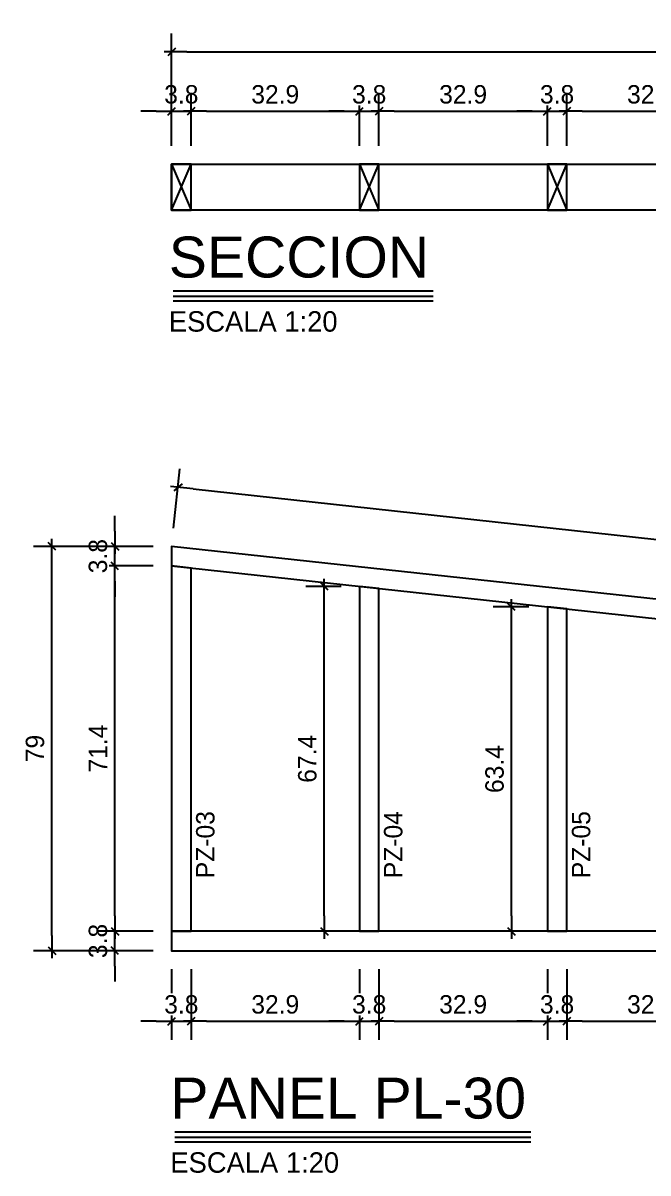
# Model space of a CAD drawing. Header units: millimetres. Extents: x 19458 to 19801, y 4351 to 4752.
# Drawn here: x 19611.325 to 19612.547, y 4506.953 to 4509.2 of the extents above; entities that cross this region are included whole.
import ezdxf
from ezdxf.enums import TextEntityAlignment as Align

# ---------------------------------------------------------------- set-up
doc = ezdxf.new("R2010")
doc.units = ezdxf.units.MM
for name, color, linetype in [('0 @ 0.2', 7, 'Continuous'), ('PANELES PARED', 2, 'Continuous'), ('TEXTO @ 0.2', 2, 'Continuous'), ('TEXTOS TITULOS @ 0.2', 3, 'Continuous')]:
    doc.layers.add(name, color=color, linetype=linetype)
doc.styles.add('century gothic', font='GOTHIC.TTF')
doc.styles.add('NOTAS', font='GOTHIC.TTF')
doc.styles.add('SMCtitulos', font='sanss___.ttf')
doc.dimstyles.new('ANOTATIVE CM SMCONSTRUCCIONES', dxfattribs={"dimscale": 0, "dimtxt": 0.18, "dimasz": 0.15, "dimexe": 0.18, "dimexo": 0.18, "dimgap": 0.07, "dimtad": 1, "dimdec": 1, "dimlfac": 100, "dimdsep": 46, "dimtxsty": 'century gothic', "dimblk1": 'FLECHA1', "dimblk2": 'FLECHA1', "dimsah": 1, "dimcen": 0.18, "dimdle": 0.075, "dimclrd": 1, "dimclre": 1, "dimclrt": 2, "dimaunit": 1, "dimadec": 0, "dimazin": 2, "dimtfac": 0.75, "dimtdec": 1, "dimtix": 1, "dimtmove": 2, "dimatfit": 3, "dimfxl": 0.09, "dimtvp": 1.5, "dimtfill": 1, "dimtolj": 1, "dimtzin": 0, "dimarcsym": 0})

# ---------------------------------------------------------------- blocks, each defined once
blk = doc.blocks.new('PL8')
at = {"layer": 'PANELES PARED'}
for points in [[(19479.1545, 4492.6112), (19479.1545, 4492.6495), (19476.912, 4492.8933), (19476.912, 4492.8551)], [(19476.912, 4492.1411), (19476.95, 4492.1411), (19476.95, 4492.851), (19476.912, 4492.8551)], [(19477.2794, 4492.1411), (19477.3174, 4492.1411), (19477.3174, 4492.811), (19477.2794, 4492.8152)], [(19477.6468, 4492.1411), (19477.6848, 4492.1411), (19477.6848, 4492.7711), (19477.6468, 4492.7752)], [(19478.0142, 4492.1411), (19478.0522, 4492.1411), (19478.0522, 4492.7311), (19478.0142, 4492.7352)], [(19478.3816, 4492.1411), (19478.4196, 4492.1411), (19478.4196, 4492.6912), (19478.3816, 4492.6953)], [(19478.7491, 4492.1411), (19478.7871, 4492.1411), (19478.7871, 4492.6512), (19478.7491, 4492.6553)], [(19479.1165, 4492.1411), (19479.1545, 4492.1411), (19479.1545, 4492.6112), (19479.1165, 4492.6154)], [(19476.912, 4492.1411), (19476.912, 4492.1031), (19479.1545, 4492.1031), (19479.1545, 4492.1411)]]:
    blk.add_lwpolyline(points, close=True, dxfattribs=at)
blk = doc.blocks.new('*U46')
at = {"color": 2}
blk.add_line((0, 0.052), (3.483, 0.052), dxfattribs=at)
at = {"color": 250}
blk.add_line((0, 0), (3.483, 0), dxfattribs=at)
at = {"color": 7}
blk.add_line((0, -0.047), (3.483, -0.047), dxfattribs=at)
at = {"color": 0, "linetype": 'ByBlock', "lineweight": -2, "style": 'NOTAS'}
for tag, p in [('1TITLE', (0.027, 1.014)), ('2TITLE', (-0.043, 0.181))]:
    blk.add_attdef(tag, p, '', height=0.3, dxfattribs=at)
blk.add_attdef('SCALE', text='', height=0.18, dxfattribs=at).set_placement((-0.043, -0.148), align=Align.TOP_LEFT)
blk = doc.blocks.new('FLECHA1')
at = {"color": 1}
blk.add_line((-1, 0), (0.496, 0), dxfattribs=at)
at = {"color": 4}
blk.add_line((-0.246, -0.248), (0.248, 0.25), dxfattribs=at)
blk = doc.blocks.new('*D1063')
at = {"color": 1, "lineweight": -2, "transparency": 16777216}
for p, q in [((19611.5043, 4507.4553), (19611.5043, 4507.4853)), ((19611.5793, 4507.4253), (19611.4683, 4507.4253)), ((19611.5043, 4507.3873), (19611.5043, 4507.4253)), ((19611.5793, 4507.3873), (19611.4683, 4507.3873)), ((19611.5043, 4507.3573), (19611.5043, 4507.3273))]:
    blk.add_line(p, q, dxfattribs=at)
at = {"layer": 'Defpoints', "color": 0, "transparency": 16777216}
for p in [(19611.5043, 4507.4253), (19611.6153, 4507.4253), (19611.6153, 4507.3873)]:
    blk.add_point(p, dxfattribs=at)
at = {"color": 1, "lineweight": -2, "transparency": 16777216, "xscale": 0.03, "yscale": 0.03, "zscale": 0.03}
for p, rotation in [((19611.5043, 4507.4253), 270), ((19611.5043, 4507.3873), 90)]:
    blk.add_blockref('FLECHA1', p, dxfattribs=dict(at, rotation=rotation))
at = {"color": 2, "transparency": 16777216, "insert": (19611.4714, 4507.4063), "char_height": 0.036, "attachment_point": 5, "rotation": 90, "style": 'century gothic', "bg_fill": 3, "box_fill_scale": 1.1, "bg_fill_color": 256, "bg_fill_true_color": 13158600, "bg_fill_transparency": 0}
blk.add_mtext('\\A1;3.8', dxfattribs=at)
blk = doc.blocks.new('*D1064')
at = {"color": 1, "lineweight": -2, "transparency": 16777216}
for p, q in [((19611.5793, 4508.1392), (19611.4683, 4508.1392)), ((19611.5043, 4507.4553), (19611.5043, 4508.1092)), ((19611.5793, 4507.4253), (19611.4683, 4507.4253))]:
    blk.add_line(p, q, dxfattribs=at)
at = {"layer": 'Defpoints', "color": 0, "transparency": 16777216}
for p in [(19611.5043, 4508.1392), (19611.6153, 4508.1392), (19611.6153, 4507.4253)]:
    blk.add_point(p, dxfattribs=at)
at = {"color": 1, "lineweight": -2, "transparency": 16777216, "xscale": 0.03, "yscale": 0.03, "zscale": 0.03}
for p, rotation in [((19611.5043, 4508.1392), 90), ((19611.5043, 4507.4253), 270)]:
    blk.add_blockref('FLECHA1', p, dxfattribs=dict(at, rotation=rotation))
at = {"color": 2, "transparency": 16777216, "insert": (19611.4714, 4507.7823), "char_height": 0.036, "attachment_point": 5, "rotation": 90, "style": 'century gothic', "bg_fill": 3, "box_fill_scale": 1.1, "bg_fill_color": 256, "bg_fill_true_color": 13158600, "bg_fill_transparency": 0}
blk.add_mtext('\\A1;71.4', dxfattribs=at)
blk = doc.blocks.new('*D1065')
at = {"color": 1, "lineweight": -2, "transparency": 16777216}
for p, q in [((19611.5043, 4508.2075), (19611.5043, 4508.2375)), ((19611.5793, 4508.1775), (19611.4683, 4508.1775)), ((19611.5043, 4508.1392), (19611.5043, 4508.1775)), ((19611.5793, 4508.1392), (19611.4683, 4508.1392)), ((19611.5043, 4508.1092), (19611.5043, 4508.0792))]:
    blk.add_line(p, q, dxfattribs=at)
at = {"layer": 'Defpoints', "color": 0, "transparency": 16777216}
for p in [(19611.5043, 4508.1775), (19611.6153, 4508.1775), (19611.6153, 4508.1392)]:
    blk.add_point(p, dxfattribs=at)
at = {"color": 1, "lineweight": -2, "transparency": 16777216, "xscale": 0.03, "yscale": 0.03, "zscale": 0.03}
for p, rotation in [((19611.5043, 4508.1775), 270), ((19611.5043, 4508.1392), 90)]:
    blk.add_blockref('FLECHA1', p, dxfattribs=dict(at, rotation=rotation))
at = {"color": 2, "transparency": 16777216, "insert": (19611.4714, 4508.1584), "char_height": 0.036, "attachment_point": 5, "rotation": 90, "style": 'century gothic', "bg_fill": 3, "box_fill_scale": 1.1, "bg_fill_color": 256, "bg_fill_true_color": 13158600, "bg_fill_transparency": 0}
blk.add_mtext('\\A1;3.8', dxfattribs=at)
blk = doc.blocks.new('*D1066')
at = {"color": 1, "lineweight": -2, "transparency": 16777216}
for p, q in [((19611.5793, 4508.1775), (19611.3452, 4508.1775)), ((19611.3812, 4507.4173), (19611.3812, 4508.1475)), ((19611.5793, 4507.3873), (19611.3452, 4507.3873))]:
    blk.add_line(p, q, dxfattribs=at)
at = {"layer": 'Defpoints', "color": 0, "transparency": 16777216}
for p in [(19611.3812, 4508.1775), (19611.6153, 4508.1775), (19611.6153, 4507.3873)]:
    blk.add_point(p, dxfattribs=at)
at = {"color": 1, "lineweight": -2, "transparency": 16777216, "xscale": 0.03, "yscale": 0.03, "zscale": 0.03}
for p, rotation in [((19611.3812, 4508.1775), 90), ((19611.3812, 4507.3873), 270)]:
    blk.add_blockref('FLECHA1', p, dxfattribs=dict(at, rotation=rotation))
at = {"color": 2, "transparency": 16777216, "insert": (19611.3483, 4507.7824), "char_height": 0.036, "attachment_point": 5, "rotation": 90, "style": 'century gothic', "bg_fill": 3, "box_fill_scale": 1.1, "bg_fill_color": 256, "bg_fill_true_color": 13158600, "bg_fill_transparency": 0}
blk.add_mtext('\\A1;79', dxfattribs=at)
blk = doc.blocks.new('*D1067')
at = {"color": 1, "lineweight": -2, "transparency": 16777216}
for p, q in [((19611.6153, 4507.3513), (19611.6153, 4507.2133)), ((19611.6533, 4507.3513), (19611.6533, 4507.2133)), ((19611.5853, 4507.2493), (19611.5553, 4507.2493)), ((19611.6153, 4507.2493), (19611.6533, 4507.2493)), ((19611.6833, 4507.2493), (19611.7133, 4507.2493))]:
    blk.add_line(p, q, dxfattribs=at)
at = {"layer": 'Defpoints', "color": 0, "transparency": 16777216}
for p in [(19611.6153, 4507.3873), (19611.6533, 4507.3873), (19611.6533, 4507.2493)]:
    blk.add_point(p, dxfattribs=at)
at = {"color": 1, "lineweight": -2, "transparency": 16777216, "xscale": 0.03, "yscale": 0.03, "zscale": 0.03}
blk.add_blockref('FLECHA1', (19611.6153, 4507.2493), dxfattribs=at)
at = {"color": 1, "lineweight": -2, "transparency": 16777216, "xscale": 0.03, "yscale": 0.03, "zscale": 0.03, "rotation": 180}
blk.add_blockref('FLECHA1', (19611.6533, 4507.2493), dxfattribs=at)
at = {"color": 2, "transparency": 16777216, "insert": (19611.6343, 4507.2822), "char_height": 0.036, "attachment_point": 5, "style": 'century gothic', "bg_fill": 3, "box_fill_scale": 1.1, "bg_fill_color": 256, "bg_fill_true_color": 13158600, "bg_fill_transparency": 0}
blk.add_mtext('\\A1;3.8', dxfattribs=at)
blk = doc.blocks.new('*D1068')
at = {"color": 1, "lineweight": -2, "transparency": 16777216}
for p, q in [((19611.6533, 4507.3513), (19611.6533, 4507.2133)), ((19611.9827, 4507.3513), (19611.9827, 4507.2133)), ((19611.6833, 4507.2493), (19611.9527, 4507.2493))]:
    blk.add_line(p, q, dxfattribs=at)
at = {"layer": 'Defpoints', "color": 0, "transparency": 16777216}
for p in [(19611.6533, 4507.3873), (19611.9827, 4507.3873), (19611.9827, 4507.2493)]:
    blk.add_point(p, dxfattribs=at)
at = {"color": 1, "lineweight": -2, "transparency": 16777216, "xscale": 0.03, "yscale": 0.03, "zscale": 0.03, "rotation": 180}
blk.add_blockref('FLECHA1', (19611.6533, 4507.2493), dxfattribs=at)
at = {"color": 1, "lineweight": -2, "transparency": 16777216, "xscale": 0.03, "yscale": 0.03, "zscale": 0.03}
blk.add_blockref('FLECHA1', (19611.9827, 4507.2493), dxfattribs=at)
at = {"color": 2, "transparency": 16777216, "insert": (19611.818, 4507.2822), "char_height": 0.036, "attachment_point": 5, "style": 'century gothic', "bg_fill": 3, "box_fill_scale": 1.1, "bg_fill_color": 256, "bg_fill_true_color": 13158600, "bg_fill_transparency": 0}
blk.add_mtext('\\A1;32.9', dxfattribs=at)
blk = doc.blocks.new('*D1069')
at = {"color": 1, "lineweight": -2, "transparency": 16777216}
for p, q in [((19611.9827, 4507.3513), (19611.9827, 4507.2133)), ((19612.0207, 4507.3513), (19612.0207, 4507.2133)), ((19611.9527, 4507.2493), (19611.9227, 4507.2493)), ((19611.9827, 4507.2493), (19612.0207, 4507.2493)), ((19612.0507, 4507.2493), (19612.0807, 4507.2493))]:
    blk.add_line(p, q, dxfattribs=at)
at = {"layer": 'Defpoints', "color": 0, "transparency": 16777216}
for p in [(19611.9827, 4507.3873), (19612.0207, 4507.3873), (19612.0207, 4507.2493)]:
    blk.add_point(p, dxfattribs=at)
at = {"color": 1, "lineweight": -2, "transparency": 16777216, "xscale": 0.03, "yscale": 0.03, "zscale": 0.03}
blk.add_blockref('FLECHA1', (19611.9827, 4507.2493), dxfattribs=at)
at = {"color": 1, "lineweight": -2, "transparency": 16777216, "xscale": 0.03, "yscale": 0.03, "zscale": 0.03, "rotation": 180}
blk.add_blockref('FLECHA1', (19612.0207, 4507.2493), dxfattribs=at)
at = {"color": 2, "transparency": 16777216, "insert": (19612.0017, 4507.2822), "char_height": 0.036, "attachment_point": 5, "style": 'century gothic', "bg_fill": 3, "box_fill_scale": 1.1, "bg_fill_color": 256, "bg_fill_true_color": 13158600, "bg_fill_transparency": 0}
blk.add_mtext('\\A1;3.8', dxfattribs=at)
blk = doc.blocks.new('*D1070')
at = {"color": 1, "lineweight": -2, "transparency": 16777216}
for p, q in [((19612.0207, 4507.3513), (19612.0207, 4507.2133)), ((19612.3501, 4507.3513), (19612.3501, 4507.2133)), ((19612.0507, 4507.2493), (19612.3201, 4507.2493))]:
    blk.add_line(p, q, dxfattribs=at)
at = {"layer": 'Defpoints', "color": 0, "transparency": 16777216}
for p in [(19612.0207, 4507.3873), (19612.3501, 4507.3873), (19612.3501, 4507.2493)]:
    blk.add_point(p, dxfattribs=at)
at = {"color": 1, "lineweight": -2, "transparency": 16777216, "xscale": 0.03, "yscale": 0.03, "zscale": 0.03, "rotation": 180}
blk.add_blockref('FLECHA1', (19612.0207, 4507.2493), dxfattribs=at)
at = {"color": 1, "lineweight": -2, "transparency": 16777216, "xscale": 0.03, "yscale": 0.03, "zscale": 0.03}
blk.add_blockref('FLECHA1', (19612.3501, 4507.2493), dxfattribs=at)
at = {"color": 2, "transparency": 16777216, "insert": (19612.1854, 4507.2822), "char_height": 0.036, "attachment_point": 5, "style": 'century gothic', "bg_fill": 3, "box_fill_scale": 1.1, "bg_fill_color": 256, "bg_fill_true_color": 13158600, "bg_fill_transparency": 0}
blk.add_mtext('\\A1;32.9', dxfattribs=at)
blk = doc.blocks.new('*D1071')
at = {"color": 1, "lineweight": -2, "transparency": 16777216}
for p, q in [((19612.3501, 4507.3513), (19612.3501, 4507.2133)), ((19612.3881, 4507.3513), (19612.3881, 4507.2133)), ((19612.3201, 4507.2493), (19612.2901, 4507.2493)), ((19612.3501, 4507.2493), (19612.3881, 4507.2493)), ((19612.4181, 4507.2493), (19612.4481, 4507.2493))]:
    blk.add_line(p, q, dxfattribs=at)
at = {"layer": 'Defpoints', "color": 0, "transparency": 16777216}
for p in [(19612.3501, 4507.3873), (19612.3881, 4507.3873), (19612.3881, 4507.2493)]:
    blk.add_point(p, dxfattribs=at)
at = {"color": 1, "lineweight": -2, "transparency": 16777216, "xscale": 0.03, "yscale": 0.03, "zscale": 0.03}
blk.add_blockref('FLECHA1', (19612.3501, 4507.2493), dxfattribs=at)
at = {"color": 1, "lineweight": -2, "transparency": 16777216, "xscale": 0.03, "yscale": 0.03, "zscale": 0.03, "rotation": 180}
blk.add_blockref('FLECHA1', (19612.3881, 4507.2493), dxfattribs=at)
at = {"color": 2, "transparency": 16777216, "insert": (19612.3691, 4507.2822), "char_height": 0.036, "attachment_point": 5, "style": 'century gothic', "bg_fill": 3, "box_fill_scale": 1.1, "bg_fill_color": 256, "bg_fill_true_color": 13158600, "bg_fill_transparency": 0}
blk.add_mtext('\\A1;3.8', dxfattribs=at)
blk = doc.blocks.new('*D1072')
at = {"color": 1, "lineweight": -2, "transparency": 16777216}
for p, q in [((19612.3881, 4507.3513), (19612.3881, 4507.2133)), ((19612.7175, 4507.3513), (19612.7175, 4507.2133)), ((19612.4181, 4507.2493), (19612.6875, 4507.2493))]:
    blk.add_line(p, q, dxfattribs=at)
at = {"layer": 'Defpoints', "color": 0, "transparency": 16777216}
for p in [(19612.3881, 4507.3873), (19612.7175, 4507.3873), (19612.7175, 4507.2493)]:
    blk.add_point(p, dxfattribs=at)
at = {"color": 1, "lineweight": -2, "transparency": 16777216, "xscale": 0.03, "yscale": 0.03, "zscale": 0.03, "rotation": 180}
blk.add_blockref('FLECHA1', (19612.3881, 4507.2493), dxfattribs=at)
at = {"color": 1, "lineweight": -2, "transparency": 16777216, "xscale": 0.03, "yscale": 0.03, "zscale": 0.03}
blk.add_blockref('FLECHA1', (19612.7175, 4507.2493), dxfattribs=at)
at = {"color": 2, "transparency": 16777216, "insert": (19612.5528, 4507.2822), "char_height": 0.036, "attachment_point": 5, "style": 'century gothic', "bg_fill": 3, "box_fill_scale": 1.1, "bg_fill_color": 256, "bg_fill_true_color": 13158600, "bg_fill_transparency": 0}
blk.add_mtext('\\A1;32.9', dxfattribs=at)
blk = doc.blocks.new('*D1083')
at = {"color": 1, "lineweight": -2, "transparency": 16777216}
for p, q in [((19611.6192, 4508.2133), (19611.6317, 4508.3288)), ((19611.6577, 4508.2897), (19613.8405, 4508.0523)), ((19613.8617, 4507.9694), (19613.8743, 4508.0849))]:
    blk.add_line(p, q, dxfattribs=at)
at = {"layer": 'Defpoints', "color": 0, "transparency": 16777216}
for p in [(19611.6153, 4508.1775), (19613.8704, 4508.0491), (19613.8578, 4507.9336)]:
    blk.add_point(p, dxfattribs=at)
at = {"color": 1, "lineweight": -2, "transparency": 16777216, "xscale": 0.03, "yscale": 0.03, "zscale": 0.03}
for p, rotation in [((19611.6279, 4508.293), 173.7933425467049), ((19613.8704, 4508.0491), 353.7933425467049)]:
    blk.add_blockref('FLECHA1', p, dxfattribs=dict(at, rotation=rotation))
at = {"color": 2, "transparency": 16777216, "insert": (19612.7527, 4508.2038), "char_height": 0.036, "attachment_point": 5, "rotation": 353.7933, "style": 'century gothic', "bg_fill": 3, "box_fill_scale": 1.1, "bg_fill_color": 256, "bg_fill_true_color": 13158600, "bg_fill_transparency": 0}
blk.add_mtext('\\A1;225.6', dxfattribs=at)
blk = doc.blocks.new('PZ1')
at = {"layer": 'PANELES PARED'}
for p, q in [((19503.9863, 4507.8495), (19504.0243, 4507.7595)), ((19503.9863, 4507.7595), (19504.0243, 4507.8495))]:
    blk.add_line(p, q, dxfattribs=at)
blk.add_lwpolyline([(19503.9863, 4507.7595), (19504.0243, 4507.7595), (19504.0243, 4507.8495), (19503.9863, 4507.8495)], close=True, dxfattribs=at)
blk = doc.blocks.new('*U14')
at = {"color": 2}
blk.add_line((0, 0.052), (2.541, 0.052), dxfattribs=at)
at = {"color": 250}
blk.add_line((0, 0), (2.541, 0), dxfattribs=at)
at = {"color": 7}
blk.add_line((0, -0.047), (2.541, -0.047), dxfattribs=at)
at = {"color": 0, "linetype": 'ByBlock', "lineweight": -2, "style": 'NOTAS'}
for tag, p in [('1TITLE', (0.027, 1.014)), ('2TITLE', (-0.043, 0.181))]:
    blk.add_attdef(tag, p, '', height=0.3, dxfattribs=at)
blk.add_attdef('SCALE', text='', height=0.18, dxfattribs=at).set_placement((-0.043, -0.148), align=Align.TOP_LEFT)
blk = doc.blocks.new('*D1085')
at = {"color": 1, "lineweight": -2, "transparency": 16777216}
for p, q in [((19611.6153, 4508.9606), (19611.6153, 4509.0638)), ((19611.6533, 4508.9606), (19611.6533, 4509.0638)), ((19611.5853, 4509.0278), (19611.5553, 4509.0278)), ((19611.6153, 4509.0278), (19611.6533, 4509.0278)), ((19611.6833, 4509.0278), (19611.7133, 4509.0278))]:
    blk.add_line(p, q, dxfattribs=at)
at = {"layer": 'Defpoints', "color": 0, "transparency": 16777216}
for p in [(19611.6533, 4509.0278), (19611.6153, 4508.9246), (19611.6533, 4508.9246)]:
    blk.add_point(p, dxfattribs=at)
at = {"color": 1, "lineweight": -2, "transparency": 16777216, "xscale": 0.03, "yscale": 0.03, "zscale": 0.03}
blk.add_blockref('FLECHA1', (19611.6153, 4509.0278), dxfattribs=at)
at = {"color": 1, "lineweight": -2, "transparency": 16777216, "xscale": 0.03, "yscale": 0.03, "zscale": 0.03, "rotation": 180}
blk.add_blockref('FLECHA1', (19611.6533, 4509.0278), dxfattribs=at)
at = {"color": 2, "transparency": 16777216, "insert": (19611.6343, 4509.0607), "char_height": 0.036, "attachment_point": 5, "style": 'century gothic', "bg_fill": 3, "box_fill_scale": 1.1, "bg_fill_color": 256, "bg_fill_true_color": 13158600, "bg_fill_transparency": 0}
blk.add_mtext('\\A1;3.8', dxfattribs=at)
blk = doc.blocks.new('*D1086')
at = {"color": 1, "lineweight": -2, "transparency": 16777216}
for p, q in [((19611.6533, 4508.9606), (19611.6533, 4509.0638)), ((19611.9827, 4508.9606), (19611.9827, 4509.0638)), ((19611.6833, 4509.0278), (19611.9527, 4509.0278))]:
    blk.add_line(p, q, dxfattribs=at)
at = {"layer": 'Defpoints', "color": 0, "transparency": 16777216}
for p in [(19611.9827, 4509.0278), (19611.6533, 4508.9246), (19611.9827, 4508.9246)]:
    blk.add_point(p, dxfattribs=at)
at = {"color": 1, "lineweight": -2, "transparency": 16777216, "xscale": 0.03, "yscale": 0.03, "zscale": 0.03, "rotation": 180}
blk.add_blockref('FLECHA1', (19611.6533, 4509.0278), dxfattribs=at)
at = {"color": 1, "lineweight": -2, "transparency": 16777216, "xscale": 0.03, "yscale": 0.03, "zscale": 0.03}
blk.add_blockref('FLECHA1', (19611.9827, 4509.0278), dxfattribs=at)
at = {"color": 2, "transparency": 16777216, "insert": (19611.818, 4509.0607), "char_height": 0.036, "attachment_point": 5, "style": 'century gothic', "bg_fill": 3, "box_fill_scale": 1.1, "bg_fill_color": 256, "bg_fill_true_color": 13158600, "bg_fill_transparency": 0}
blk.add_mtext('\\A1;32.9', dxfattribs=at)
blk = doc.blocks.new('*D1087')
at = {"color": 1, "lineweight": -2, "transparency": 16777216}
for p, q in [((19611.9827, 4508.9606), (19611.9827, 4509.0638)), ((19612.0207, 4508.9606), (19612.0207, 4509.0638)), ((19611.9527, 4509.0278), (19611.9227, 4509.0278)), ((19611.9827, 4509.0278), (19612.0207, 4509.0278)), ((19612.0507, 4509.0278), (19612.0807, 4509.0278))]:
    blk.add_line(p, q, dxfattribs=at)
at = {"layer": 'Defpoints', "color": 0, "transparency": 16777216}
for p in [(19612.0207, 4509.0278), (19611.9827, 4508.9246), (19612.0207, 4508.9246)]:
    blk.add_point(p, dxfattribs=at)
at = {"color": 1, "lineweight": -2, "transparency": 16777216, "xscale": 0.03, "yscale": 0.03, "zscale": 0.03}
blk.add_blockref('FLECHA1', (19611.9827, 4509.0278), dxfattribs=at)
at = {"color": 1, "lineweight": -2, "transparency": 16777216, "xscale": 0.03, "yscale": 0.03, "zscale": 0.03, "rotation": 180}
blk.add_blockref('FLECHA1', (19612.0207, 4509.0278), dxfattribs=at)
at = {"color": 2, "transparency": 16777216, "insert": (19612.0017, 4509.0607), "char_height": 0.036, "attachment_point": 5, "style": 'century gothic', "bg_fill": 3, "box_fill_scale": 1.1, "bg_fill_color": 256, "bg_fill_true_color": 13158600, "bg_fill_transparency": 0}
blk.add_mtext('\\A1;3.8', dxfattribs=at)
blk = doc.blocks.new('*D1088')
at = {"color": 1, "lineweight": -2, "transparency": 16777216}
for p, q in [((19612.0207, 4508.9606), (19612.0207, 4509.0638)), ((19612.3501, 4508.9606), (19612.3501, 4509.0638)), ((19612.0507, 4509.0278), (19612.3201, 4509.0278))]:
    blk.add_line(p, q, dxfattribs=at)
at = {"layer": 'Defpoints', "color": 0, "transparency": 16777216}
for p in [(19612.3501, 4509.0278), (19612.0207, 4508.9246), (19612.3501, 4508.9246)]:
    blk.add_point(p, dxfattribs=at)
at = {"color": 1, "lineweight": -2, "transparency": 16777216, "xscale": 0.03, "yscale": 0.03, "zscale": 0.03, "rotation": 180}
blk.add_blockref('FLECHA1', (19612.0207, 4509.0278), dxfattribs=at)
at = {"color": 1, "lineweight": -2, "transparency": 16777216, "xscale": 0.03, "yscale": 0.03, "zscale": 0.03}
blk.add_blockref('FLECHA1', (19612.3501, 4509.0278), dxfattribs=at)
at = {"color": 2, "transparency": 16777216, "insert": (19612.1854, 4509.0607), "char_height": 0.036, "attachment_point": 5, "style": 'century gothic', "bg_fill": 3, "box_fill_scale": 1.1, "bg_fill_color": 256, "bg_fill_true_color": 13158600, "bg_fill_transparency": 0}
blk.add_mtext('\\A1;32.9', dxfattribs=at)
blk = doc.blocks.new('*D1089')
at = {"color": 1, "lineweight": -2, "transparency": 16777216}
for p, q in [((19612.3501, 4508.9606), (19612.3501, 4509.0638)), ((19612.3881, 4508.9606), (19612.3881, 4509.0638)), ((19612.3201, 4509.0278), (19612.2901, 4509.0278)), ((19612.3501, 4509.0278), (19612.3881, 4509.0278)), ((19612.4181, 4509.0278), (19612.4481, 4509.0278))]:
    blk.add_line(p, q, dxfattribs=at)
at = {"layer": 'Defpoints', "color": 0, "transparency": 16777216}
for p in [(19612.3881, 4509.0278), (19612.3501, 4508.9246), (19612.3881, 4508.9246)]:
    blk.add_point(p, dxfattribs=at)
at = {"color": 1, "lineweight": -2, "transparency": 16777216, "xscale": 0.03, "yscale": 0.03, "zscale": 0.03}
blk.add_blockref('FLECHA1', (19612.3501, 4509.0278), dxfattribs=at)
at = {"color": 1, "lineweight": -2, "transparency": 16777216, "xscale": 0.03, "yscale": 0.03, "zscale": 0.03, "rotation": 180}
blk.add_blockref('FLECHA1', (19612.3881, 4509.0278), dxfattribs=at)
at = {"color": 2, "transparency": 16777216, "insert": (19612.3691, 4509.0607), "char_height": 0.036, "attachment_point": 5, "style": 'century gothic', "bg_fill": 3, "box_fill_scale": 1.1, "bg_fill_color": 256, "bg_fill_true_color": 13158600, "bg_fill_transparency": 0}
blk.add_mtext('\\A1;3.8', dxfattribs=at)
blk = doc.blocks.new('*D1090')
at = {"color": 1, "lineweight": -2, "transparency": 16777216}
for p, q in [((19612.3881, 4508.9606), (19612.3881, 4509.0638)), ((19612.7175, 4508.9606), (19612.7175, 4509.0638)), ((19612.4181, 4509.0278), (19612.6875, 4509.0278))]:
    blk.add_line(p, q, dxfattribs=at)
at = {"layer": 'Defpoints', "color": 0, "transparency": 16777216}
for p in [(19612.7175, 4509.0278), (19612.3881, 4508.9246), (19612.7175, 4508.9246)]:
    blk.add_point(p, dxfattribs=at)
at = {"color": 1, "lineweight": -2, "transparency": 16777216, "xscale": 0.03, "yscale": 0.03, "zscale": 0.03, "rotation": 180}
blk.add_blockref('FLECHA1', (19612.3881, 4509.0278), dxfattribs=at)
at = {"color": 1, "lineweight": -2, "transparency": 16777216, "xscale": 0.03, "yscale": 0.03, "zscale": 0.03}
blk.add_blockref('FLECHA1', (19612.7175, 4509.0278), dxfattribs=at)
at = {"color": 2, "transparency": 16777216, "insert": (19612.5528, 4509.0607), "char_height": 0.036, "attachment_point": 5, "style": 'century gothic', "bg_fill": 3, "box_fill_scale": 1.1, "bg_fill_color": 256, "bg_fill_true_color": 13158600, "bg_fill_transparency": 0}
blk.add_mtext('\\A1;32.9', dxfattribs=at)
blk = doc.blocks.new('*D1098')
at = {"color": 1, "lineweight": -2, "transparency": 16777216}
for p, q in [((19611.6153, 4508.9606), (19611.6153, 4509.1798)), ((19613.8578, 4508.9606), (19613.8578, 4509.1798)), ((19611.6453, 4509.1438), (19613.8278, 4509.1438))]:
    blk.add_line(p, q, dxfattribs=at)
at = {"layer": 'Defpoints', "color": 0, "transparency": 16777216}
for p in [(19613.8578, 4509.1438), (19611.6153, 4508.9246), (19613.8578, 4508.9246)]:
    blk.add_point(p, dxfattribs=at)
at = {"color": 1, "lineweight": -2, "transparency": 16777216, "xscale": 0.03, "yscale": 0.03, "zscale": 0.03, "rotation": 180}
blk.add_blockref('FLECHA1', (19611.6153, 4509.1438), dxfattribs=at)
at = {"color": 1, "lineweight": -2, "transparency": 16777216, "xscale": 0.03, "yscale": 0.03, "zscale": 0.03}
blk.add_blockref('FLECHA1', (19613.8578, 4509.1438), dxfattribs=at)
at = {"color": 2, "transparency": 16777216, "insert": (19612.7366, 4509.1767), "char_height": 0.036, "attachment_point": 5, "style": 'century gothic', "bg_fill": 3, "box_fill_scale": 1.1, "bg_fill_color": 256, "bg_fill_true_color": 13158600, "bg_fill_transparency": 0}
blk.add_mtext('\\A1;224.3', dxfattribs=at)
blk = doc.blocks.new('*D1099')
at = {"color": 1, "lineweight": -2, "transparency": 16777216}
for p, q in [((19611.9467, 4508.0993), (19611.8777, 4508.0993)), ((19611.9137, 4507.4553), (19611.9137, 4508.0693)), ((19611.9467, 4507.4253), (19611.8777, 4507.4253))]:
    blk.add_line(p, q, dxfattribs=at)
at = {"layer": 'Defpoints', "color": 0, "transparency": 16777216}
for p in [(19611.9137, 4508.0993), (19611.9827, 4508.0993), (19611.9827, 4507.4253)]:
    blk.add_point(p, dxfattribs=at)
at = {"color": 1, "lineweight": -2, "transparency": 16777216, "xscale": 0.03, "yscale": 0.03, "zscale": 0.03}
for p, rotation in [((19611.9137, 4508.0993), 90), ((19611.9137, 4507.4253), 270)]:
    blk.add_blockref('FLECHA1', p, dxfattribs=dict(at, rotation=rotation))
at = {"color": 2, "transparency": 16777216, "insert": (19611.8808, 4507.7623), "char_height": 0.036, "attachment_point": 5, "rotation": 90, "style": 'century gothic', "bg_fill": 3, "box_fill_scale": 1.1, "bg_fill_color": 256, "bg_fill_true_color": 13158600, "bg_fill_transparency": 0}
blk.add_mtext('\\A1;67.4', dxfattribs=at)
blk = doc.blocks.new('*D1100')
at = {"color": 1, "lineweight": -2, "transparency": 16777216}
for p, q in [((19612.3141, 4508.0593), (19612.2439, 4508.0593)), ((19612.2799, 4507.4553), (19612.2799, 4508.0293)), ((19612.3141, 4507.4253), (19612.2439, 4507.4253))]:
    blk.add_line(p, q, dxfattribs=at)
at = {"layer": 'Defpoints', "color": 0, "transparency": 16777216}
for p in [(19612.2799, 4508.0593), (19612.3501, 4508.0593), (19612.3501, 4507.4253)]:
    blk.add_point(p, dxfattribs=at)
at = {"color": 1, "lineweight": -2, "transparency": 16777216, "xscale": 0.03, "yscale": 0.03, "zscale": 0.03}
for p, rotation in [((19612.2799, 4508.0593), 90), ((19612.2799, 4507.4253), 270)]:
    blk.add_blockref('FLECHA1', p, dxfattribs=dict(at, rotation=rotation))
at = {"color": 2, "transparency": 16777216, "insert": (19612.247, 4507.7423), "char_height": 0.036, "attachment_point": 5, "rotation": 90, "style": 'century gothic', "bg_fill": 3, "box_fill_scale": 1.1, "bg_fill_color": 256, "bg_fill_true_color": 13158600, "bg_fill_transparency": 0}
blk.add_mtext('\\A1;63.4', dxfattribs=at)

msp = doc.modelspace()

# ---------------------------------------------------------------- linework, layer by layer
at = {"layer": 'PANELES PARED'}
msp.add_lwpolyline([(19611.6153, 4508.9246), (19613.8578, 4508.9246), (19613.8578, 4508.8346), (19611.6153, 4508.8346)], close=True, dxfattribs=at)

# ---------------------------------------------------------------- block references
for name, p in [('PZ1', (107.629, 1.0751)), ('PZ1', (107.9964, 1.0751)), ('PZ1', (108.3638, 1.0751)), ('PL8', (134.7033, 15.2841))]:
    msp.add_blockref(name, p)
at = {"layer": 'TEXTOS TITULOS @ 0.2'}
ref = msp.add_blockref('*U14', (19611.6184, 4508.6666), dxfattribs=dict(at, xscale=0.2, yscale=0.2, zscale=0.2))
ref.add_attrib('2TITLE', 'SECCION', (19611.6098, 4508.7029), dxfattribs={"layer": '0', "color": 0, "linetype": 'ByBlock', "lineweight": -2, "height": 0.08, "style": 'SMCtitulos'})
ref.add_attrib('SCALE', 'ESCALA 1:20', dxfattribs={"layer": '0', "color": 0, "linetype": 'ByBlock', "lineweight": -2, "height": 0.04, "style": 'NOTAS'}).set_placement((19611.6098, 4508.6371), align=Align.TOP_LEFT)
ref = msp.add_blockref('*U46', (19611.6215, 4507.0229), dxfattribs=dict(at, xscale=0.2, yscale=0.2, zscale=0.2))
ref.add_attrib('2TITLE', 'PANEL PL-30', (19611.6128, 4507.0592), dxfattribs={"layer": '0', "color": 0, "linetype": 'ByBlock', "lineweight": -2, "height": 0.08, "style": 'SMCtitulos'})
ref.add_attrib('SCALE', 'ESCALA 1:20', dxfattribs={"layer": '0', "color": 0, "linetype": 'ByBlock', "lineweight": -2, "height": 0.04, "style": 'NOTAS'}).set_placement((19611.6128, 4506.9934), align=Align.TOP_LEFT)

# ---------------------------------------------------------------- texts
at = {"layer": 'TEXTO @ 0.2', "color": 2, "char_height": 0.036, "width": 0.095414, "attachment_point": 1, "rotation": 90, "style": 'century gothic'}
for s, insert in [('PZ-03 ', (19611.6631, 4507.529)), ('PZ-04', (19612.0306, 4507.529)), ('PZ-05 ', (19612.398, 4507.529))]:
    msp.add_mtext(s, dxfattribs=dict(at, insert=insert))

# ---------------------------------------------------------------- next in the draw order: dimensions: what is measured, and where the dimension line sits
at = {"layer": '0 @ 0.2'}
dim = msp.add_linear_dim(base=(19611.6533, 4509.0278), p1=(19611.6153, 4508.9246), p2=(19611.6533, 4508.9246), dimstyle='ANOTATIVE CM SMCONSTRUCCIONES', override={"dimscale": 0.2, "dimtix": 1, "dimtofl": 1, "dimtmove": 2, "dimatfit": 3}, dxfattribs=at)
dim.commit()
dim.dimension.update_dxf_attribs({"geometry": '*D1085', "text_midpoint": (19611.6343, 4509.0607)})
dim = msp.add_linear_dim(base=(19611.5043, 4507.4253), p1=(19611.6153, 4507.3873), p2=(19611.6153, 4507.4253), angle=90, dimstyle='ANOTATIVE CM SMCONSTRUCCIONES', override={"dimscale": 0.2, "dimtix": 1, "dimtofl": 1, "dimtmove": 2, "dimatfit": 3}, dxfattribs=at)
dim.commit()
dim.dimension.update_dxf_attribs({"geometry": '*D1063', "text_midpoint": (19611.4714, 4507.4063)})

# ---------------------------------------------------------------- next in the draw order: dimensions: what is measured, and where the dimension line sits
dim = msp.add_linear_dim(base=(19611.9827, 4509.0278), p1=(19611.6533, 4508.9246), p2=(19611.9827, 4508.9246), dimstyle='ANOTATIVE CM SMCONSTRUCCIONES', override={"dimscale": 0.2, "dimtix": 1, "dimtofl": 1, "dimtmove": 2, "dimatfit": 3}, dxfattribs=at)
dim.commit()
dim.dimension.update_dxf_attribs({"geometry": '*D1086', "text_midpoint": (19611.818, 4509.0607)})
dim = msp.add_linear_dim(base=(19611.5043, 4508.1392), p1=(19611.6153, 4507.4253), p2=(19611.6153, 4508.1392), angle=90, dimstyle='ANOTATIVE CM SMCONSTRUCCIONES', override={"dimscale": 0.2, "dimtix": 1, "dimtofl": 1, "dimtmove": 2, "dimatfit": 3}, dxfattribs=at)
dim.commit()
dim.dimension.update_dxf_attribs({"geometry": '*D1064', "text_midpoint": (19611.4714, 4507.7823)})

# ---------------------------------------------------------------- next in the draw order: dimensions: what is measured, and where the dimension line sits
dim = msp.add_linear_dim(base=(19612.0207, 4509.0278), p1=(19611.9827, 4508.9246), p2=(19612.0207, 4508.9246), dimstyle='ANOTATIVE CM SMCONSTRUCCIONES', override={"dimscale": 0.2, "dimtix": 1, "dimtofl": 1, "dimtmove": 2, "dimatfit": 3}, dxfattribs=at)
dim.commit()
dim.dimension.update_dxf_attribs({"geometry": '*D1087', "text_midpoint": (19612.0017, 4509.0607)})
dim = msp.add_linear_dim(base=(19611.5043, 4508.1775), p1=(19611.6153, 4508.1392), p2=(19611.6153, 4508.1775), angle=90, dimstyle='ANOTATIVE CM SMCONSTRUCCIONES', override={"dimscale": 0.2, "dimtix": 1, "dimtofl": 1, "dimtmove": 2, "dimatfit": 3}, dxfattribs=at)
dim.commit()
dim.dimension.update_dxf_attribs({"geometry": '*D1065', "text_midpoint": (19611.4714, 4508.1584)})

# ---------------------------------------------------------------- next in the draw order: dimensions: what is measured, and where the dimension line sits
dim = msp.add_linear_dim(base=(19612.3501, 4509.0278), p1=(19612.0207, 4508.9246), p2=(19612.3501, 4508.9246), dimstyle='ANOTATIVE CM SMCONSTRUCCIONES', override={"dimscale": 0.2, "dimtix": 1, "dimtofl": 1, "dimtmove": 2, "dimatfit": 3}, dxfattribs=at)
dim.commit()
dim.dimension.update_dxf_attribs({"geometry": '*D1088', "text_midpoint": (19612.1854, 4509.0607)})
dim = msp.add_linear_dim(base=(19611.3812, 4508.1775), p1=(19611.6153, 4507.3873), p2=(19611.6153, 4508.1775), angle=90, dimstyle='ANOTATIVE CM SMCONSTRUCCIONES', override={"dimscale": 0.2, "dimtix": 1, "dimtofl": 1, "dimtmove": 2, "dimatfit": 3}, dxfattribs=at)
dim.commit()
dim.dimension.update_dxf_attribs({"geometry": '*D1066', "text_midpoint": (19611.3483, 4507.7824)})

# ---------------------------------------------------------------- next in the draw order: dimensions: what is measured, and where the dimension line sits
for base, p1, p2, picture, middle in [((19612.3881, 4509.0278), (19612.3501, 4508.9246), (19612.3881, 4508.9246), '*D1089', (19612.3691, 4509.0607)), ((19611.6533, 4507.2493), (19611.6153, 4507.3873), (19611.6533, 4507.3873), '*D1067', (19611.6343, 4507.2822))]:
    dim = msp.add_linear_dim(base=base, p1=p1, p2=p2, dimstyle='ANOTATIVE CM SMCONSTRUCCIONES', override={"dimscale": 0.2, "dimtix": 1, "dimtofl": 1, "dimtmove": 2, "dimatfit": 3}, dxfattribs=at)
    dim.commit()
    dim.dimension.update_dxf_attribs({"geometry": picture, "text_midpoint": middle})
dim = msp.add_aligned_dim(p1=(19611.6153, 4508.1775), p2=(19613.8578, 4507.9336), distance=0.1162, dimstyle='ANOTATIVE CM SMCONSTRUCCIONES', override={"dimscale": 0.2, "dimtix": 1, "dimtofl": 1, "dimtmove": 2, "dimatfit": 3}, dxfattribs=at)
dim.commit()
dim.dimension.update_dxf_attribs({"geometry": '*D1083', "text_midpoint": (19612.7527, 4508.2038)})

# ---------------------------------------------------------------- next in the draw order: dimensions: what is measured, and where the dimension line sits
for base, p1, p2, picture, middle in [((19612.7175, 4509.0278), (19612.3881, 4508.9246), (19612.7175, 4508.9246), '*D1090', (19612.5528, 4509.0607)), ((19611.9827, 4507.2493), (19611.6533, 4507.3873), (19611.9827, 4507.3873), '*D1068', (19611.818, 4507.2822))]:
    dim = msp.add_linear_dim(base=base, p1=p1, p2=p2, dimstyle='ANOTATIVE CM SMCONSTRUCCIONES', override={"dimscale": 0.2, "dimtix": 1, "dimtofl": 1, "dimtmove": 2, "dimatfit": 3}, dxfattribs=at)
    dim.commit()
    dim.dimension.update_dxf_attribs({"geometry": picture, "text_midpoint": middle})
for base, p1, p2, picture, middle in [((19611.9137, 4508.0993), (19611.9827, 4507.4253), (19611.9827, 4508.0993), '*D1099', (19611.8808, 4507.7623)), ((19612.2799, 4508.0593), (19612.3501, 4507.4253), (19612.3501, 4508.0593), '*D1100', (19612.247, 4507.7423))]:
    dim = msp.add_linear_dim(base=base, p1=p1, p2=p2, angle=90, dimstyle='ANOTATIVE CM SMCONSTRUCCIONES', override={"dimscale": 0.2, "dimtix": 1, "dimtofl": 1, "dimtmove": 2, "dimatfit": 3}, dxfattribs=at)
    dim.commit()
    dim.dimension.update_dxf_attribs({"geometry": picture, "text_midpoint": middle})

# ---------------------------------------------------------------- next in the draw order: dimensions: what is measured, and where the dimension line sits
for base, p1, p2, picture, middle in [((19613.85781, 4509.14381), (19611.6153, 4508.9246), (19613.85781, 4508.9246), '*D1098', (19612.73655, 4509.17671)), ((19612.0207, 4507.2493), (19611.9827, 4507.3873), (19612.0207, 4507.3873), '*D1069', (19612.0017, 4507.2822))]:
    dim = msp.add_linear_dim(base=base, p1=p1, p2=p2, dimstyle='ANOTATIVE CM SMCONSTRUCCIONES', override={"dimscale": 0.2, "dimtix": 1, "dimtofl": 1, "dimtmove": 2, "dimatfit": 3}, dxfattribs=at)
    dim.commit()
    dim.dimension.update_dxf_attribs({"geometry": picture, "text_midpoint": middle})

# ---------------------------------------------------------------- next in the draw order: dimensions: what is measured, and where the dimension line sits
dim = msp.add_linear_dim(base=(19612.3501, 4507.2493), p1=(19612.0207, 4507.3873), p2=(19612.3501, 4507.3873), dimstyle='ANOTATIVE CM SMCONSTRUCCIONES', override={"dimscale": 0.2, "dimtix": 1, "dimtofl": 1, "dimtmove": 2, "dimatfit": 3}, dxfattribs=at)
dim.commit()
dim.dimension.update_dxf_attribs({"geometry": '*D1070', "text_midpoint": (19612.1854, 4507.2822)})

# ---------------------------------------------------------------- next in the draw order: dimensions: what is measured, and where the dimension line sits
dim = msp.add_linear_dim(base=(19612.3881, 4507.2493), p1=(19612.3501, 4507.3873), p2=(19612.3881, 4507.3873), dimstyle='ANOTATIVE CM SMCONSTRUCCIONES', override={"dimscale": 0.2, "dimtix": 1, "dimtofl": 1, "dimtmove": 2, "dimatfit": 3}, dxfattribs=at)
dim.commit()
dim.dimension.update_dxf_attribs({"geometry": '*D1071', "text_midpoint": (19612.3691, 4507.2822)})

# ---------------------------------------------------------------- next in the draw order: dimensions: what is measured, and where the dimension line sits
dim = msp.add_linear_dim(base=(19612.7175, 4507.2493), p1=(19612.3881, 4507.3873), p2=(19612.7175, 4507.3873), dimstyle='ANOTATIVE CM SMCONSTRUCCIONES', override={"dimscale": 0.2, "dimtix": 1, "dimtofl": 1, "dimtmove": 2, "dimatfit": 3}, dxfattribs=at)
dim.commit()
dim.dimension.update_dxf_attribs({"geometry": '*D1072', "text_midpoint": (19612.5528, 4507.2822)})

doc.saveas('drawing.dxf')
